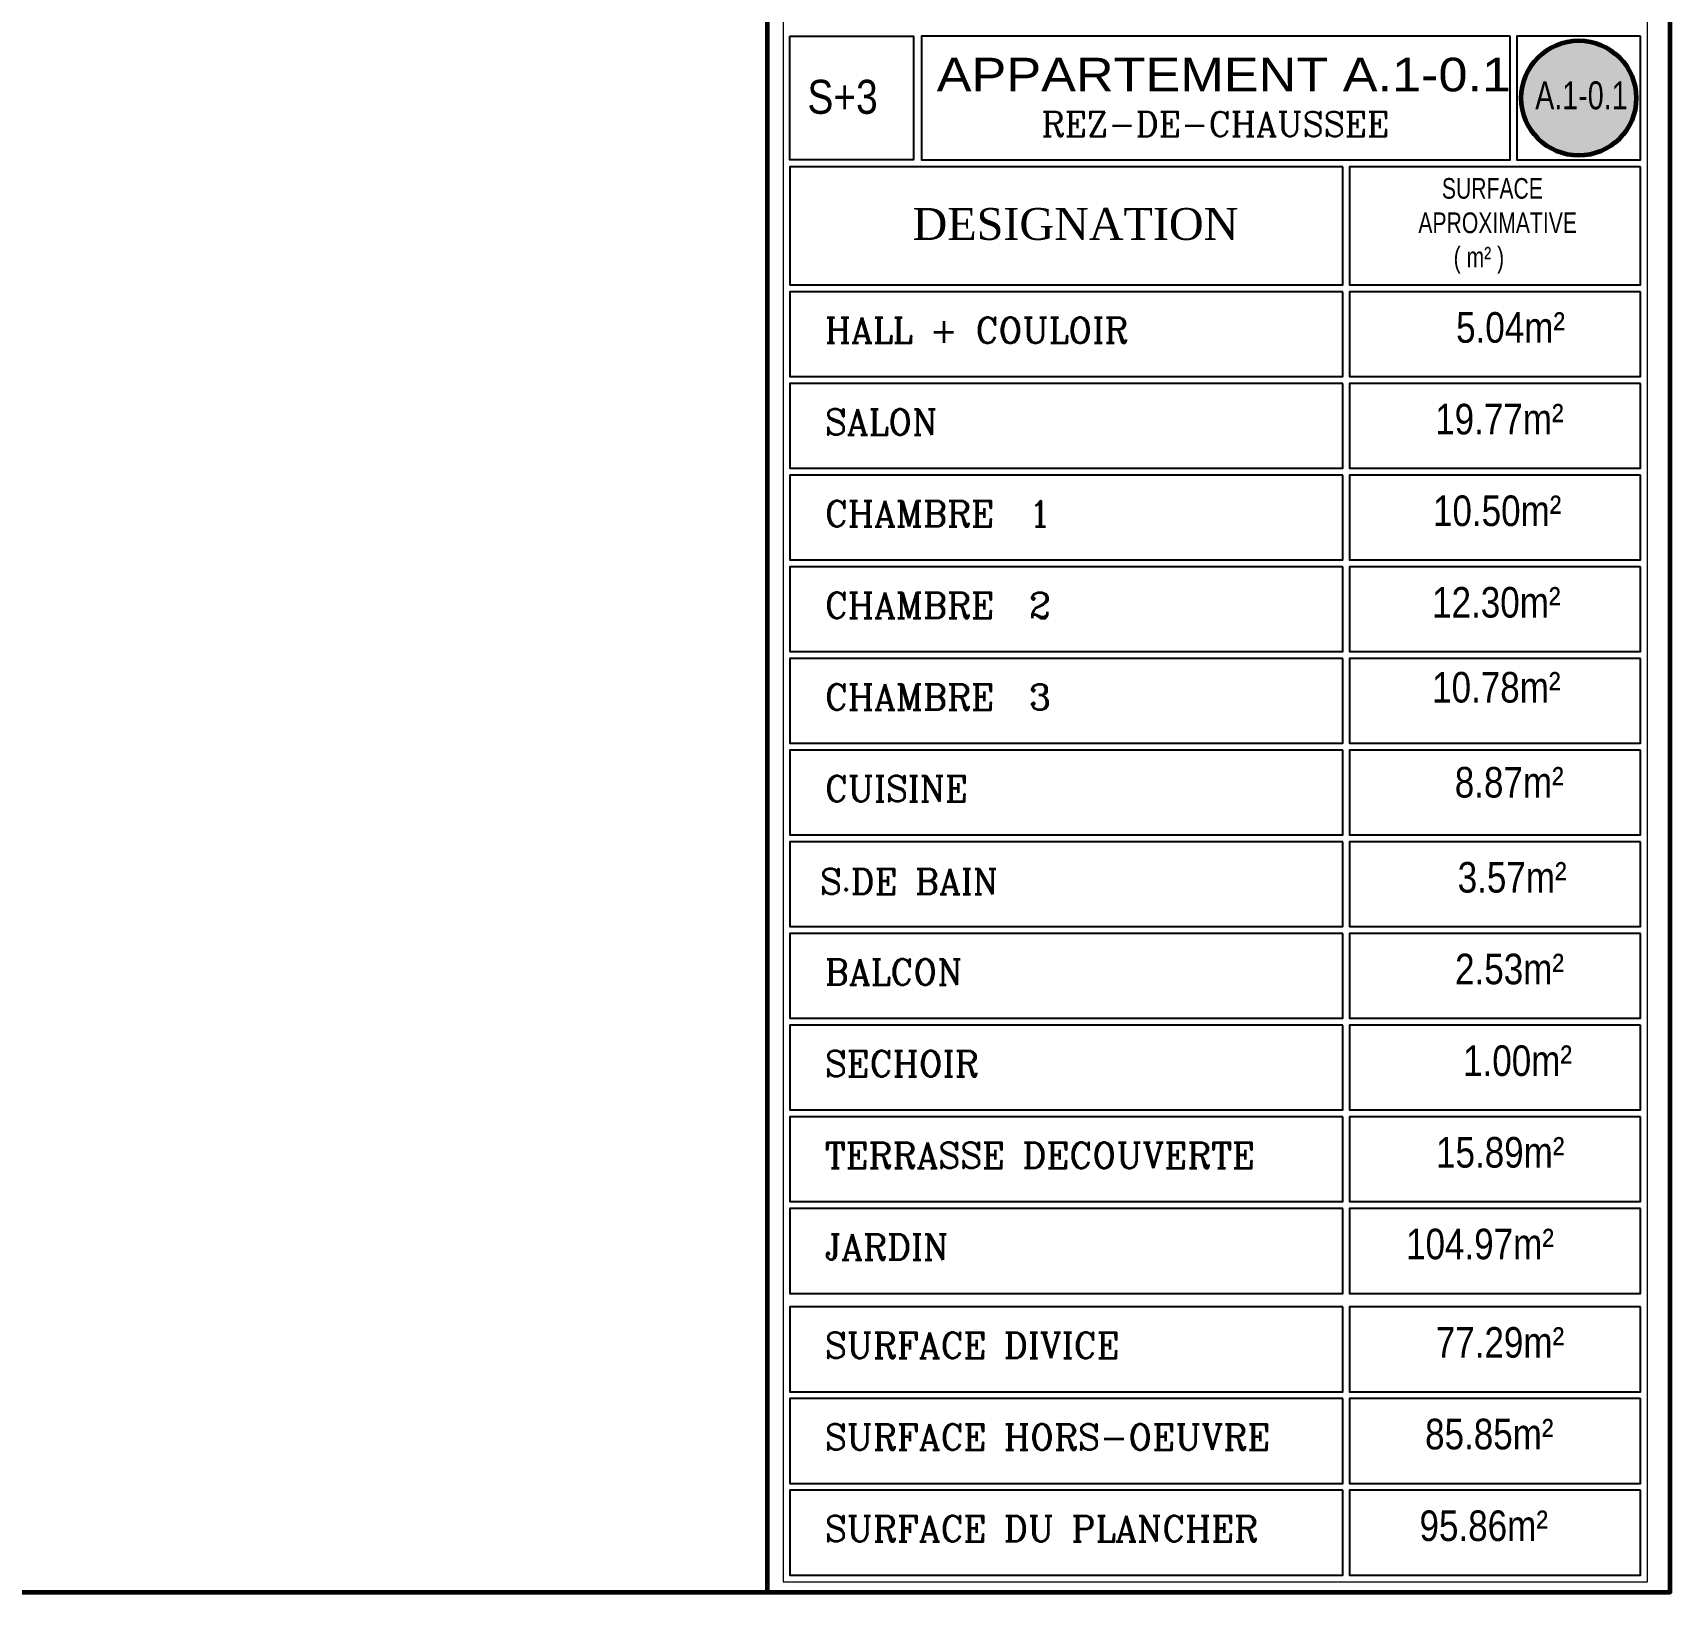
# Model space of a CAD drawing. Header units: millimetres. Extents: x 906 to 2482, y -1145 to -637.
# Drawn here: x 2048.31 to 2059.51, y -1144.77 to -1134.11 of the extents above; entities that cross this region are included whole.
import ezdxf
from ezdxf.enums import TextEntityAlignment as Align

# ---------------------------------------------------------------- set-up
doc = ezdxf.new("R2010")
doc.units = ezdxf.units.MM
for name, color, linetype, lineweight in [('MUR 0.25', 7, 'Continuous', 25), ('mur-fort', 7, 'Continuous', 60), ('TEXTE', 7, 'Continuous', 20)]:
    doc.layers.add(name, color=color, linetype=linetype, lineweight=lineweight)
doc.layers.add('teinte 5', color=7, linetype='Continuous', true_color=0x3d3d00)
doc.styles.add('ARIAL', font='arial.ttf')
doc.styles.add('RR', font='COMPLEX')
doc.styles.add('STYLE17', font='swisscl.ttf')
doc.styles.add('STYLE4', font='swisscl.ttf')

msp = doc.modelspace()

# ---------------------------------------------------------------- hatches: boundary and pattern name
at = {"layer": 'teinte 5'}
h = msp.add_hatch(color=256, dxfattribs=at)
h.dxf.hatch_style = 1
edge = h.paths.add_edge_path()
edge.add_arc((2058.885, -1134.555), 0.393, 0, 360)

# ---------------------------------------------------------------- linework, layer by layer
at = {"layer": 'MUR 0.25', "color": 7}
for points in [[(2053.49, -1134.131), (2054.336, -1134.131), (2054.336, -1134.978), (2053.49, -1134.978)], [(2058.415, -1134.131), (2054.39, -1134.131), (2054.39, -1134.978), (2058.415, -1134.978)], [(2059.308, -1134.131), (2058.462, -1134.131), (2058.462, -1134.978), (2059.308, -1134.978)], [(2057.271, -1135.024), (2053.49, -1135.024), (2053.49, -1135.833), (2057.271, -1135.833)], [(2059.308, -1135.024), (2057.318, -1135.024), (2057.318, -1135.833), (2059.308, -1135.833)], [(2057.271, -1135.88), (2053.49, -1135.88), (2053.49, -1136.46), (2057.271, -1136.46)], [(2059.308, -1135.88), (2057.318, -1135.88), (2057.318, -1136.46), (2059.308, -1136.46)], [(2057.271, -1136.506), (2053.49, -1136.506), (2053.49, -1137.087), (2057.271, -1137.087)], [(2059.308, -1136.506), (2057.318, -1136.506), (2057.318, -1137.087), (2059.308, -1137.087)], [(2057.271, -1137.133), (2053.49, -1137.133), (2053.49, -1137.714), (2057.271, -1137.714)], [(2059.308, -1137.133), (2057.318, -1137.133), (2057.318, -1137.714), (2059.308, -1137.714)], [(2057.271, -1137.76), (2053.49, -1137.76), (2053.49, -1138.341), (2057.271, -1138.341)], [(2059.308, -1137.76), (2057.318, -1137.76), (2057.318, -1138.341), (2059.308, -1138.341)], [(2057.271, -1138.387), (2053.49, -1138.387), (2053.49, -1138.968), (2057.271, -1138.968)], [(2059.308, -1138.387), (2057.318, -1138.387), (2057.318, -1138.968), (2059.308, -1138.968)], [(2057.271, -1139.014), (2053.49, -1139.014), (2053.49, -1139.595), (2057.271, -1139.595)], [(2059.308, -1139.014), (2057.318, -1139.014), (2057.318, -1139.595), (2059.308, -1139.595)], [(2057.271, -1139.641), (2053.49, -1139.641), (2053.49, -1140.222), (2057.271, -1140.222)], [(2059.308, -1139.641), (2057.318, -1139.641), (2057.318, -1140.222), (2059.308, -1140.222)], [(2057.271, -1140.268), (2053.49, -1140.268), (2053.49, -1140.849), (2057.271, -1140.849)], [(2059.308, -1140.268), (2057.318, -1140.268), (2057.318, -1140.849), (2059.308, -1140.849)], [(2057.271, -1140.895), (2053.49, -1140.895), (2053.49, -1141.476), (2057.271, -1141.476)], [(2059.308, -1140.895), (2057.318, -1140.895), (2057.318, -1141.476), (2059.308, -1141.476)], [(2057.271, -1141.522), (2053.49, -1141.522), (2053.49, -1142.103), (2057.271, -1142.103)], [(2059.308, -1141.522), (2057.318, -1141.522), (2057.318, -1142.103), (2059.308, -1142.103)], [(2057.271, -1142.149), (2053.49, -1142.149), (2053.49, -1142.73), (2057.271, -1142.73)], [(2059.308, -1142.149), (2057.318, -1142.149), (2057.318, -1142.73), (2059.308, -1142.73)], [(2057.271, -1142.822), (2053.49, -1142.822), (2053.49, -1143.403), (2057.271, -1143.403)], [(2059.308, -1142.822), (2057.318, -1142.822), (2057.318, -1143.403), (2059.308, -1143.403)], [(2057.271, -1143.449), (2053.49, -1143.449), (2053.49, -1144.03), (2057.271, -1144.03)], [(2059.308, -1143.449), (2057.318, -1143.449), (2057.318, -1144.03), (2059.308, -1144.03)], [(2057.271, -1144.076), (2053.49, -1144.076), (2053.49, -1144.657), (2057.271, -1144.657)], [(2059.308, -1144.076), (2057.318, -1144.076), (2057.318, -1144.657), (2059.308, -1144.657)]]:
    msp.add_lwpolyline(points, close=True, dxfattribs=at)
at = {"layer": 'mur-fort'}
msp.add_lwpolyline([(2029.324, -1123.876), (2029.324, -1144.775), (2059.511, -1144.775), (2059.511, -1123.876)], close=True, dxfattribs=at)
msp.add_lwpolyline([(2053.337, -1123.876), (2029.324, -1123.876), (2029.324, -1144.775), (2053.337, -1144.775), (2053.337, -1128.082)], dxfattribs=at)
at = {"layer": 'mur-fort', "lineweight": 15}
msp.add_lwpolyline([(2059.355, -1128.207), (2053.443, -1128.207), (2053.443, -1144.703), (2059.355, -1144.703)], close=True, dxfattribs=at)
at = {"layer": 'mur-fort'}
msp.add_circle((2058.885, -1134.555), 0.393, dxfattribs=at)

# ---------------------------------------------------------------- texts
at = {"layer": 'TEXTE', "linetype": 'Continuous', "style": 'ARIAL', "width": 1.111111}
msp.add_text('APPARTEMENT A.1-0.1', height=0.23, dxfattribs=at).set_placement((2054.494, -1134.509))
at = {"layer": 'TEXTE', "style": 'STYLE4'}
msp.add_text('A.1-0.1', height=0.1911, dxfattribs=at).set_placement((2058.903, -1134.689), align=Align.BOTTOM_CENTER)
at = {"layer": 'TEXTE', "style": 'RR'}
for s, height, p in [('REZ-DE-CHAUSSEE', 0.16864, (2055.211, -1134.817)), ('HALL + COULOIR', 0.17415, (2053.729, -1136.23)), ('SALON', 0.1742, (2053.729, -1136.857)), ('CHAMBRE  1', 0.1742, (2053.729, -1137.484)), ('CHAMBRE  2', 0.1742, (2053.729, -1138.111)), ('CHAMBRE  3', 0.1742, (2053.729, -1138.738)), ('CUISINE', 0.1742, (2053.729, -1139.365)), ('S.DE BAIN ', 0.1742, (2053.696, -1140)), ('BALCON', 0.1742, (2053.729, -1140.619)), ('SECHOIR', 0.1742, (2053.729, -1141.246)), ('TERRASSE DECOUVERTE', 0.17415, (2053.729, -1141.873)), ('JARDIN', 0.1742, (2053.729, -1142.5)), ('SURFACE DIVICE', 0.17415, (2053.729, -1143.173)), ('SURFACE HORS-OEUVRE', 0.17415, (2053.729, -1143.8)), ('SURFACE DU PLANCHER', 0.17415, (2053.729, -1144.427))]:
    msp.add_text(s, height=height, dxfattribs=at).set_placement(p)
at = {"layer": 'TEXTE', "attachment_point": 1}
for s, insert, char_height, width in [('{\\fUnivers Condensed|b0|i0|c0|p34;S+3}', (2053.61, -1134.43), 0.2322, 7.71334), ('{\\fTimes New Roman Special G1|b0|i0|c2|p18;DESIGNATION}', (2054.329, -1135.307), 0.21769, 0.93427), ('{\\fUnivers Condensed|b0|i0|c0|p34;5.04m²}', (2058.046, -1136.019), 0.20898, 1.53766), ('{\\fUnivers Condensed|b0|i0|c0|p34;19.77m²}', (2057.903, -1136.646), 0.20898, 1.53766), ('{\\fUnivers Condensed|b0|i0|c0|p34;10.50m²}', (2057.888, -1137.273), 0.20898, 1.53766), ('{\\fUnivers Condensed|b0|i0|c0|p34;12.30m²}', (2057.882, -1137.899), 0.20898, 1.53766), ('{\\fUnivers Condensed|b0|i0|c0|p34;10.78m²}', (2057.882, -1138.48), 0.20898, 1.53766), ('{\\fUnivers Condensed|b0|i0|c0|p34;8.87m²}', (2058.037, -1139.13), 0.20898, 1.53766), ('{\\fUnivers Condensed|b0|i0|c0|p34;3.57m²}', (2058.057, -1139.78), 0.20898, 1.53766), ('{\\fUnivers Condensed|b0|i0|c0|p34;2.53m²}', (2058.039, -1140.407), 0.20898, 1.53766), ('{\\fUnivers Condensed|b0|i0|c0|p34;1.00m²}', (2058.094, -1141.034), 0.20898, 1.53766), ('{\\fUnivers Condensed|b0|i0|c0|p34;15.89m²}', (2057.909, -1141.661), 0.20898, 1.53766), ('{\\fUnivers Condensed|b0|i0|c0|p34;104.97m²}', (2057.704, -1142.288), 0.20898, 1.53766), ('{\\fUnivers Condensed|b0|i0|c0|p34;77.29m²}', (2057.907, -1142.961), 0.20898, 1.53766), ('{\\fUnivers Condensed|b0|i0|c0|p34;85.85m²}', (2057.834, -1143.588), 0.20898, 1.53766), ('{\\fUnivers Condensed|b0|i0|c0|p34;95.86m²}', (2057.796, -1144.215), 0.20898, 1.53766)]:
    msp.add_mtext(s, dxfattribs=dict(at, insert=insert, char_height=char_height, width=width))
at = {"layer": 'TEXTE', "ltscale": 0.35, "insert": (2057.788, -1135.102), "char_height": 0.14106, "attachment_point": 1, "style": 'STYLE17'}
msp.add_mtext_dynamic_manual_height_columns('    SURFACE\\PAPROXIMATIVE\\P      ( m² )', width=2.11409, gutter_width=0.25, heights=[0], dxfattribs=at)

doc.saveas('drawing.dxf')
